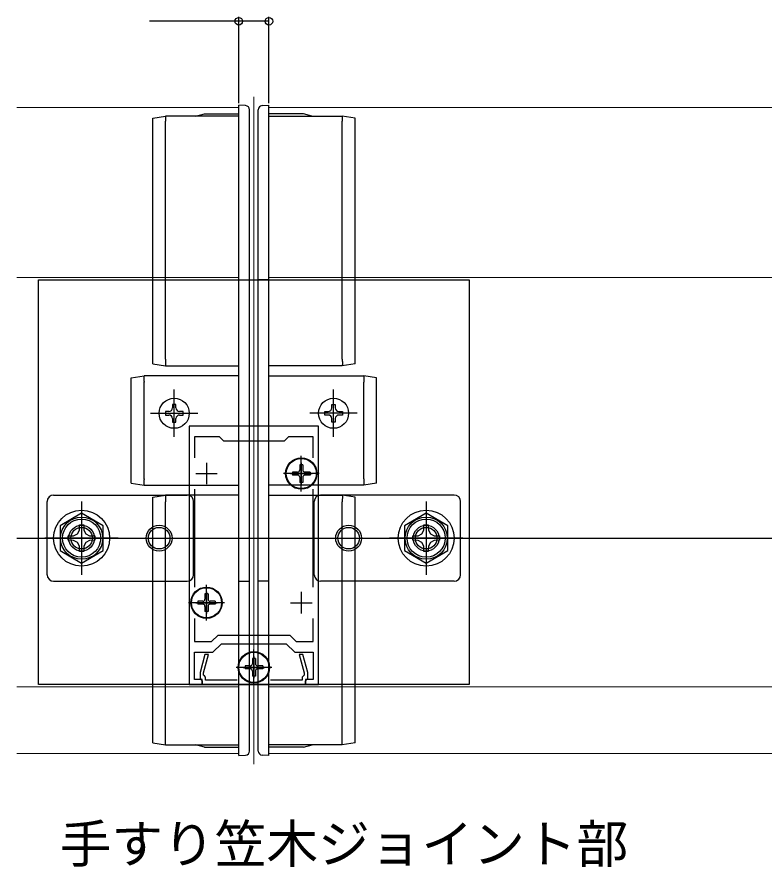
# Model space of a CAD drawing. Units: millimetres, scale not verified. Extents: x -875 to 875, y -1300 to 1294.
# Drawn here: x -355.5 to -182.1, y 555.3 to 752.6 of the extents above; entities that cross this region are included whole.
import ezdxf
from ezdxf.enums import TextEntityAlignment as Align

# ---------------------------------------------------------------- set-up
doc = ezdxf.new("R2010")
doc.units = ezdxf.units.MM
doc.header["$LTSCALE"] = 8
for name, color, linetype in [('0-1_USER1', 3, 'Continuous'), ('0-2_YKK_11', 7, 'Continuous'), ('0-5_YKK_13', 4, 'Continuous'), ('0-7_YKK_D', 6, 'Continuous'), ('0-9_YSS_K', 3, 'Continuous')]:
    doc.layers.add(name, color=color, linetype=linetype)
doc.layers.add('0-4_YKK_12', color=2, linetype='Continuous', lineweight=18)
doc.styles.add('ＭＳ ゴシック', font='')
doc.styles.get('ＭＳ ゴシック').set_extended_font_data('MS Gothic')

msp = doc.modelspace()

# ---------------------------------------------------------------- linework, layer by layer
at = {"layer": '0-2_YKK_11'}
for p, q in [((-311.5, 649.11), (-311.5, 644.11)), ((-289.5, 649.11), (-289.5, 644.11)), ((-314, 646.61), (-309, 646.61)), ((-292, 646.61), (-287, 646.61)), ((-314.3, 642.976), (-314.3, 620.243)), ((-286.7, 620.243), (-286.7, 642.976)), ((-311.5, 619.11), (-311.5, 614.11)), ((-289.5, 619.11), (-289.5, 614.11)), ((-314, 616.61), (-309, 616.61)), ((-292, 616.61), (-287, 616.61)), ((-300.5, 604.11), (-300.5, 599.11)), ((-303, 601.61), (-298, 601.61))]:
    msp.add_line(p, q, dxfattribs=at)
msp.add_lwpolyline([(-315.5, 657.61), (-315.5, 597.61), (-312.5, 597.61), (-312.5, 598.81), (-314.3, 598.81), (-314.3, 605.11), (-310, 605.11), (-308, 607.11), (-293, 607.11), (-291, 605.11), (-286.7, 605.11), (-286.7, 598.81), (-288.5, 598.81), (-288.5, 597.61), (-285.5, 597.61), (-285.5, 657.61)], close=True, dxfattribs=at)
for points in [[(-286.7, 650.243), (-286.7, 655.11), (-292.5, 655.11), (-293.5, 654.11), (-307.5, 654.11), (-308.5, 655.11), (-314.3, 655.11), (-314.3, 650.243)], [(-314.3, 612.976), (-314.3, 607.61), (-310.328, 607.61), (-308.828, 609.11), (-292.172, 609.11), (-290.672, 607.61), (-286.7, 607.61), (-286.7, 612.976)], [(-304.357, 598.61), (-311.7, 598.61), (-311.7, 599.31), (-312, 599.61), (-312.2, 599.81), (-312.2, 600.304), (-311.046, 604.61), (-311.875, 604.61), (-313, 600.41), (-313, 599.01), (-312.8, 598.81), (-312.5, 598.51), (-312.5, 597.61), (-288.5, 597.61), (-288.5, 598.51), (-288.2, 598.81), (-288, 599.01), (-288, 600.41), (-289.125, 604.61), (-289.954, 604.61), (-288.8, 600.304), (-288.8, 599.81), (-289, 599.61), (-289.3, 599.31), (-289.3, 598.61), (-296.643, 598.61)]]:
    msp.add_lwpolyline(points, dxfattribs=at)
at = {"layer": '0-4_YKK_12'}
for p, q in [((-300.5, 734.11), (-300.5, 579.11)), ((-355.5, 731.61), (-304, 731.61)), ((-304, 581.61), (-304, 731.61)), ((-297, 731.61), (756, 731.61)), ((-297, 581.61), (-297, 731.61)), ((-304, 692.11), (-355.5, 692.11)), ((-297, 692.11), (756, 692.11)), ((-304, 597.11), (-355.5, 597.11)), ((-297, 597.11), (756, 597.11)), ((-355.5, 581.61), (-304, 581.61)), ((-297, 581.61), (756, 581.61))]:
    msp.add_line(p, q, dxfattribs=at)
at = {"layer": '0-5_YKK_13'}
for p, q in [((-302.44, 732.028), (-303.993, 732.11)), ((-303.993, 730.126), (-303.993, 732.11)), ((-301.493, 729.903), (-301.493, 731.029)), ((-299.507, 729.903), (-299.507, 731.029)), ((-298.56, 732.028), (-297.007, 732.11)), ((-297.007, 730.126), (-297.007, 732.11)), ((-323.993, 729.111), (-320.993, 729.61)), ((-323.993, 727.93), (-323.993, 729.111)), ((-320.995, 673.181), (-320.993, 728.415)), ((-320.993, 728.431), (-320.993, 728.415)), ((-313.993, 729.61), (-311.993, 730.11)), ((-311.993, 730.11), (-303.993, 730.11)), ((-304, 583.093), (-303.993, 730.126)), ((-301.5, 583.316), (-301.493, 729.903)), ((-299.5, 583.316), (-299.507, 729.903)), ((-297, 583.093), (-297.007, 730.126)), ((-289.007, 730.11), (-297.007, 730.11)), ((-287.007, 729.61), (-289.007, 730.11)), ((-277.007, 729.111), (-280.007, 729.61)), ((-280.007, 728.431), (-280.007, 728.415)), ((-280.005, 673.181), (-280.007, 728.415)), ((-277.007, 727.93), (-277.007, 729.111)), ((-323.995, 673.662), (-323.993, 727.93)), ((-277.005, 673.662), (-277.007, 727.93)), ((-303.995, 691.61), (-301.495, 691.609)), ((-297.005, 691.61), (-299.505, 691.609)), ((-323.995, 672.111), (-323.995, 673.662)), ((-320.995, 673.181), (-320.996, 673.159)), ((-280.005, 673.181), (-280.004, 673.159)), ((-277.005, 672.111), (-277.005, 673.662)), ((-323.995, 672.111), (-320.996, 671.611)), ((-277.005, 672.111), (-280.004, 671.611)), ((-328.996, 668.811), (-325.996, 669.311)), ((-272.004, 668.811), (-275.004, 669.311)), ((-328.997, 645.846), (-328.996, 667.377)), ((-328.996, 667.377), (-328.996, 668.811)), ((-325.997, 645.363), (-325.996, 667.859)), ((-325.996, 667.878), (-325.996, 667.859)), ((-275.004, 667.878), (-275.004, 667.859)), ((-275.003, 645.363), (-275.004, 667.859)), ((-272.004, 667.377), (-272.004, 668.811)), ((-272.003, 645.846), (-272.004, 667.377)), ((-319, 655.11), (-319, 666.11)), ((-282, 655.11), (-282, 666.11)), ((-324.5, 660.61), (-313.5, 660.61)), ((-317.77, 660.2), (-316.95, 660.2)), ((-276.5, 660.61), (-287.5, 660.61)), ((-283.23, 660.2), (-284.05, 660.2)), ((-289.5, 642.46), (-289.5, 650.76)), ((-289.15, 648.66), (-289.85, 648.66)), ((-289.85, 648.66), (-289.85, 647.46)), ((-289.15, 648.66), (-289.15, 647.46)), ((-328.997, 644.411), (-328.997, 645.846)), ((-325.997, 645.363), (-325.998, 645.343)), ((-285.35, 646.61), (-293.65, 646.61)), ((-291.55, 646.96), (-291.55, 646.26)), ((-290.35, 646.96), (-291.55, 646.96)), ((-290.35, 646.26), (-291.55, 646.26)), ((-289.85, 645.76), (-289.85, 644.56)), ((-289.15, 645.76), (-289.15, 644.56)), ((-287.45, 646.96), (-288.65, 646.96)), ((-287.45, 646.26), (-288.65, 646.26)), ((-287.45, 646.96), (-287.45, 646.26)), ((-275.003, 645.363), (-275.002, 645.343)), ((-272.003, 644.411), (-272.003, 645.846)), ((-328.997, 644.411), (-325.998, 643.911)), ((-289.15, 644.56), (-289.85, 644.56)), ((-272.003, 644.411), (-275.002, 643.911)), ((-347, 641.61), (-316, 641.61)), ((-323.997, 641.111), (-320.998, 641.61)), ((-254, 641.61), (-285, 641.61)), ((-277.003, 641.111), (-280.002, 641.61)), ((-348.5, 623.11), (-348.5, 640.11)), ((-340.5, 640.11), (-340.5, 623.11)), ((-324, 585.291), (-323.997, 639.56)), ((-323.997, 639.56), (-323.997, 641.111)), ((-321, 584.806), (-320.997, 640.04)), ((-320.998, 640.061), (-320.997, 640.04)), ((-314.5, 623.11), (-314.5, 640.11)), ((-286.5, 623.11), (-286.5, 640.11)), ((-280.002, 640.061), (-280.003, 640.04)), ((-280, 584.806), (-280.003, 640.04)), ((-277.003, 639.56), (-277.003, 641.111)), ((-277, 585.291), (-277.003, 639.56)), ((-260.5, 640.11), (-260.5, 623.11)), ((-252.5, 623.11), (-252.5, 640.11)), ((-341.023, 633.463), (-341.001, 634.71)), ((-261.023, 633.463), (-261.001, 634.71)), ((-332, 631.61), (-349, 631.61)), ((-252, 631.61), (-269, 631.61)), ((-347, 621.61), (-316, 621.61)), ((-311.5, 612.46), (-311.5, 620.76)), ((-303.998, 621.61), (-301.498, 621.609)), ((-297.002, 621.61), (-299.502, 621.609)), ((-254, 621.61), (-285, 621.61)), ((-311.15, 618.66), (-311.85, 618.66)), ((-311.85, 618.66), (-311.85, 617.46)), ((-311.15, 618.66), (-311.15, 617.46)), ((-307.35, 616.61), (-315.65, 616.61)), ((-313.55, 616.96), (-313.55, 616.26)), ((-312.35, 616.96), (-313.55, 616.96)), ((-312.35, 616.26), (-313.55, 616.26)), ((-311.85, 615.76), (-311.85, 614.56)), ((-311.15, 615.76), (-311.15, 614.56)), ((-309.45, 616.96), (-310.65, 616.96)), ((-309.45, 616.26), (-310.65, 616.26)), ((-309.45, 616.96), (-309.45, 616.26)), ((-311.15, 614.56), (-311.85, 614.56)), ((-300.5, 597.46), (-300.5, 605.76)), ((-302.55, 601.96), (-302.55, 601.26)), ((-301.35, 601.96), (-302.55, 601.96)), ((-300.15, 603.66), (-300.85, 603.66)), ((-300.85, 603.66), (-300.85, 602.46)), ((-300.15, 603.66), (-300.15, 602.46)), ((-298.45, 601.96), (-299.65, 601.96)), ((-298.45, 601.96), (-298.45, 601.26)), ((-296.35, 601.61), (-304.65, 601.61)), ((-301.35, 601.26), (-302.55, 601.26)), ((-300.85, 600.76), (-300.85, 599.56)), ((-300.15, 600.76), (-300.15, 599.56)), ((-298.45, 601.26), (-299.65, 601.26)), ((-300.15, 599.56), (-300.85, 599.56)), ((-324, 584.111), (-324, 585.291)), ((-321, 584.806), (-321, 584.79)), ((-280, 584.806), (-280, 584.79)), ((-277, 584.111), (-277, 585.291)), ((-324, 584.111), (-321, 583.611)), ((-312, 583.11), (-314, 583.61)), ((-312, 583.11), (-304, 583.11)), ((-304, 581.11), (-304, 583.093)), ((-301.5, 582.189), (-301.5, 583.316)), ((-299.5, 582.189), (-299.5, 583.316)), ((-289, 583.11), (-297, 583.11)), ((-297, 581.11), (-297, 583.093)), ((-289, 583.11), (-287, 583.61)), ((-277, 584.111), (-280, 583.611)), ((-304, 581.11), (-302.448, 581.191)), ((-297, 581.11), (-298.552, 581.191))]:
    msp.add_line(p, q, dxfattribs=at)
for points in [[(-321.019, 729.521), (-321.028, 729.274), (-321.019, 728.897), (-321.012, 728.727), (-320.993, 728.431)], [(-303.993, 729.61), (-320.993, 729.61), (-320.993, 729.61)], [(-297.007, 729.61), (-280.007, 729.61), (-280.007, 729.61)], [(-279.981, 729.521), (-279.972, 729.274), (-279.981, 728.897), (-279.988, 728.727), (-280.007, 728.431)], [(-320.996, 673.159), (-321.024, 672.793), (-321.039, 672.538), (-321.046, 672.329), (-321.049, 671.951), (-321.031, 671.702)], [(-280.004, 673.159), (-279.976, 672.793), (-279.961, 672.538), (-279.954, 672.329), (-279.951, 671.951), (-279.969, 671.702)], [(-320.996, 671.611), (-320.996, 671.61), (-303.996, 671.61)], [(-280.004, 671.611), (-280.004, 671.61), (-297.004, 671.61)], [(-326.014, 669.286), (-326.038, 669.115), (-326.043, 668.797), (-326.028, 668.369), (-326.016, 668.166), (-325.996, 667.878)], [(-303.996, 669.31), (-325.996, 669.311), (-325.996, 669.311)], [(-297.004, 669.31), (-275.004, 669.311), (-275.004, 669.311)], [(-274.986, 669.286), (-274.962, 669.115), (-274.957, 668.797), (-274.972, 668.369), (-274.984, 668.166), (-275.004, 667.878)], [(-318.59, 661.84), (-318.59, 662.66), (-319.41, 662.66), (-319.41, 661.84)], [(-282.41, 661.84), (-282.41, 662.66), (-281.59, 662.66), (-281.59, 661.84)], [(-320.23, 661.02), (-321.05, 661.02), (-321.05, 660.2), (-320.23, 660.2)], [(-319.41, 659.38), (-319.41, 658.56), (-318.59, 658.56), (-318.59, 659.38)], [(-316.95, 660.2), (-316.95, 661.02), (-317.77, 661.02)], [(-284.05, 660.2), (-284.05, 661.02), (-283.23, 661.02)], [(-281.59, 659.38), (-281.59, 658.56), (-282.41, 658.56), (-282.41, 659.38)], [(-280.77, 661.02), (-279.95, 661.02), (-279.95, 660.2), (-280.77, 660.2)], [(-325.998, 645.343), (-326.016, 645.092), (-326.039, 644.628), (-326.041, 644.482), (-326.044, 644.25), (-326.03, 644.001)], [(-275.002, 645.343), (-274.984, 645.092), (-274.961, 644.628), (-274.959, 644.482), (-274.956, 644.25), (-274.97, 644.001)], [(-325.998, 643.911), (-325.997, 643.911), (-303.997, 643.91)], [(-275.002, 643.911), (-275.003, 643.911), (-297.003, 643.91)], [(-321.025, 641.56), (-321.047, 641.353), (-321.05, 641.007), (-321.033, 640.559), (-321.021, 640.372), (-320.998, 640.061)], [(-303.997, 641.61), (-320.997, 641.61), (-320.998, 641.61)], [(-297.003, 641.61), (-280.003, 641.61), (-280.002, 641.61)], [(-279.975, 641.56), (-279.953, 641.353), (-279.95, 641.007), (-279.967, 640.559), (-279.979, 640.372), (-280.002, 640.061)], [(-341.001, 634.71), (-339.999, 634.71), (-339.977, 633.463)], [(-261.001, 634.71), (-259.999, 634.71), (-259.977, 633.463)], [(-342.354, 631.086), (-343.6, 631.108), (-343.6, 632.111), (-342.354, 632.133)], [(-342.354, 632.133), (-341.485, 632.595), (-341.023, 633.463)], [(-339.977, 633.463), (-339.515, 632.595), (-338.646, 632.133)], [(-338.646, 632.133), (-337.4, 632.111), (-337.4, 631.108), (-338.646, 631.086)], [(-262.354, 631.086), (-263.6, 631.108), (-263.6, 632.111), (-262.354, 632.133)], [(-262.354, 632.133), (-261.485, 632.595), (-261.023, 633.463)], [(-259.977, 633.463), (-259.515, 632.595), (-258.646, 632.133)], [(-258.646, 632.133), (-257.4, 632.111), (-257.4, 631.108), (-258.646, 631.086)], [(-341.023, 629.756), (-341.485, 630.625), (-342.354, 631.086)], [(-339.977, 629.756), (-339.999, 628.51), (-341.001, 628.51), (-341.023, 629.756)], [(-338.646, 631.086), (-339.515, 630.625), (-339.977, 629.756)], [(-261.023, 629.756), (-261.485, 630.625), (-262.354, 631.086)], [(-259.977, 629.756), (-259.999, 628.51), (-261.001, 628.51), (-261.023, 629.756)], [(-258.646, 631.086), (-259.515, 630.625), (-259.977, 629.756)], [(-321.026, 583.7), (-321.035, 583.947), (-321.026, 584.324), (-321.019, 584.494), (-321, 584.79)], [(-279.974, 583.7), (-279.965, 583.947), (-279.974, 584.324), (-279.981, 584.494), (-280, 584.79)], [(-321, 583.611), (-321, 583.61), (-304, 583.61)], [(-280, 583.611), (-280, 583.61), (-297, 583.61)]]:
    msp.add_lwpolyline(points, dxfattribs=at)
for points in [[(-350.5, 691.61), (-250.5, 691.61), (-250.5, 597.61), (-350.5, 597.61)], [(-335.5, 634.496), (-340.5, 637.383), (-345.5, 634.496), (-345.5, 628.723), (-340.5, 625.836), (-335.5, 628.723)], [(-255.5, 634.496), (-260.5, 637.383), (-265.5, 634.496), (-265.5, 628.723), (-260.5, 625.836), (-255.5, 628.723)]]:
    msp.add_lwpolyline(points, close=True, dxfattribs=at)
for centre, radius in [((-319, 660.61), 3.5), ((-282, 660.61), 3.5), ((-289.5, 646.61), 3.65), ((-289.5, 646.61), 3.5), ((-340.5, 631.61), 6.5), ((-260.5, 631.61), 6.5), ((-340.5, 631.61), 4.907), ((-340.5, 631.61), 4.432), ((-260.5, 631.61), 4.907), ((-260.5, 631.61), 4.432), ((-340.5, 631.61), 3), ((-340.5, 631.61), 2.5), ((-322.5, 631.61), 3), ((-322.5, 631.61), 2.5), ((-278.5, 631.61), 3), ((-278.5, 631.61), 2.5), ((-260.5, 631.61), 3), ((-260.5, 631.61), 2.5), ((-311.5, 616.61), 3.65), ((-311.5, 616.61), 3.5), ((-300.5, 601.61), 3.65), ((-300.5, 601.61), 3.5)]:
    msp.add_circle(centre, radius, dxfattribs=at)
for centre, radius, start, end in [((-302.493, 731.03), 1, 359.99716, 86.99716), ((-298.507, 731.03), 1, 93.00284, 180.00284), ((-320.23, 661.84), 0.82, 270, 0), ((-317.77, 661.84), 0.82, 180, 270), ((-283.23, 661.84), 0.82, 270, 0), ((-280.77, 661.84), 0.82, 180, 270), ((-320.23, 659.38), 0.82, 0, 90), ((-317.77, 659.38), 0.82, 90, 180), ((-283.23, 659.38), 0.82, 0, 90), ((-280.77, 659.38), 0.82, 90, 180), ((-290.35, 647.46), 0.5, 270, 0), ((-288.65, 647.46), 0.5, 180, 270), ((-290.35, 645.76), 0.5, 0, 90), ((-288.65, 645.76), 0.5, 90, 180), ((-347, 640.11), 1.5, 90, 180), ((-316, 640.11), 1.5, 0, 90), ((-285, 640.11), 1.5, 90, 180), ((-254, 640.11), 1.5, 0, 90), ((-347, 623.11), 1.5, 180, 270), ((-316, 623.11), 1.5, 270, 0), ((-285, 623.11), 1.5, 180, 270), ((-254, 623.11), 1.5, 270, 0), ((-312.35, 617.46), 0.5, 270, 0), ((-312.35, 615.76), 0.5, 0, 90), ((-310.65, 617.46), 0.5, 180, 270), ((-310.65, 615.76), 0.5, 90, 180), ((-301.35, 602.46), 0.5, 270, 0), ((-299.65, 602.46), 0.5, 180, 270), ((-301.35, 600.76), 0.5, 0, 90), ((-299.65, 600.76), 0.5, 90, 180), ((-302.5, 582.19), 1, 272.99716, 359.99716), ((-298.5, 582.19), 1, 180.00284, 267.00284)]:
    msp.add_arc(centre, radius, start, end, dxfattribs=at)
at = {"layer": '0-7_YKK_D'}
for p, q in [((-304, 732.61), (-304, 752.61)), ((-297, 732.61), (-297, 752.61))]:
    msp.add_line(p, q, dxfattribs=at)
msp.add_lwpolyline([(-297, 751.61), (-304, 751.61), (-324.714, 751.61)], dxfattribs=at)
for centre in [(-304, 751.61), (-297, 751.61)]:
    msp.add_circle(centre, 0.875, dxfattribs=at)
at = {"layer": '0-9_YSS_K'}
msp.add_line((-355.5, 631.61), (817.5, 631.61), dxfattribs=at)

# ---------------------------------------------------------------- texts
at = {"layer": '0-1_USER1', "style": 'ＭＳ ゴシック'}
msp.add_text('手すり笠木ジョイント部', height=8.798, dxfattribs=at).set_placement((-345.591, 553.591), align=Align.BOTTOM_LEFT)

doc.saveas('drawing.dxf')
